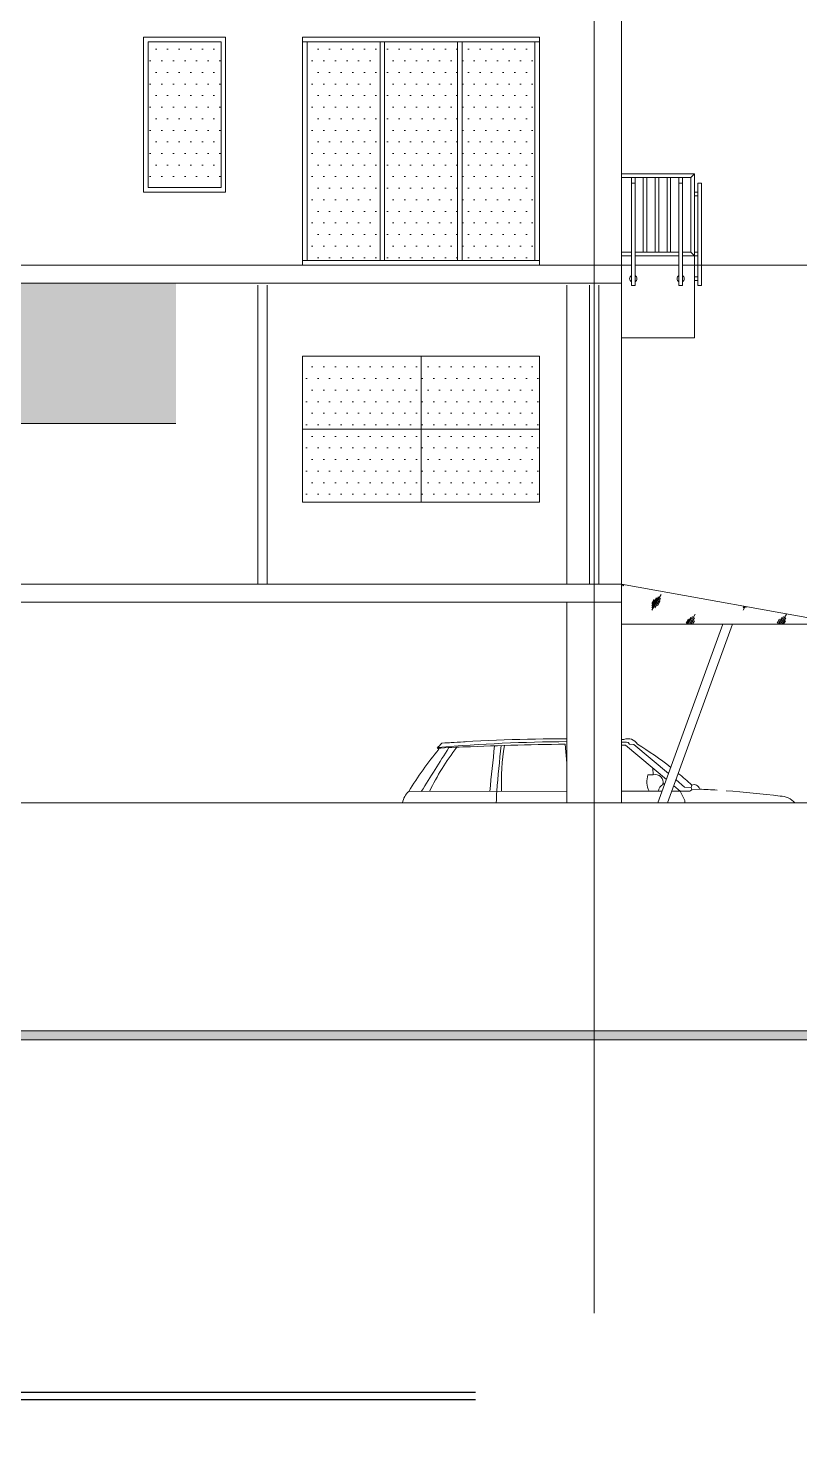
# Model space of a CAD drawing. Header units: millimetres. Extents: x 485872 to 486142, y -52344 to -52207.
# Drawn here: x 485973.36 to 485981.83, y -52343.65 to -52328.28 of the extents above; entities that cross this region are included whole.
import ezdxf

# ---------------------------------------------------------------- set-up
doc = ezdxf.new("R2010")
doc.units = ezdxf.units.MM
doc.header["$LTSCALE"] = 15
doc.linetypes.add('DASHDOTX2', pattern=[50.8, 25.4, -12.7, 0, -12.7])
doc.layers.add('251', color=251, linetype='Continuous')
pattern_1 = [(0, (485436.22079, -52290.53726), (0.0635, 0.127), [0, -0.127])]

# ---------------------------------------------------------------- blocks, each defined once
blk = doc.blocks.new('01')
at = {"color": 1, "lineweight": -3}
for p, q in [((759112, -50321), (759788, -50321)), ((759796, -50401), (759112, -50401)), ((769811, -50401), (760379, -50401)), ((769811, -50321), (760388, -50321))]:
    blk.add_line(p, q, dxfattribs=at)
blk.add_circle((760088, -50321), 400, dxfattribs=at)

msp = doc.modelspace()

# ---------------------------------------------------------------- hatches: boundary and pattern name
at = {"linetype": 'Continuous', "lineweight": 13}
h = msp.add_hatch(dxfattribs=at)
h.set_pattern_fill('DOTS', color=153, scale=0.08)
h.set_pattern_definition(pattern_1)
h.paths.add_polyline_path([(485975.477, -52330.027), (485975.477, -52328.427), (485974.677, -52328.427), (485974.677, -52330.027)])
h = msp.add_hatch(dxfattribs=at)
h.set_pattern_fill('DOTS', color=153, scale=0.08)
h.set_pattern_definition(pattern_1)
h.paths.add_polyline_path([(485978.122, -52328.427), (485978.922, -52328.427), (485978.922, -52330.827), (485978.122, -52330.827)])
h.paths.add_polyline_path([(485977.272, -52328.427), (485978.072, -52328.427), (485978.072, -52330.827), (485977.272, -52330.827)])
h.paths.add_polyline_path([(485976.422, -52328.427), (485977.222, -52328.427), (485977.222, -52330.827), (485976.422, -52330.827)])
h = msp.add_hatch(dxfattribs=at)
h.set_pattern_fill('ANGLE', color=143, scale=0.001)
h.set_pattern_definition([(0, (485522.467641, -52290.93664), (0, 0.006985), [0.00508, -0.001905]), (90, (485522.467641, -52290.93664), (-0.006985, 4e-19), [0.00508, -0.001905])])
h.paths.add_polyline_path([(485971.427, -52332.617), (485974.982, -52332.617), (485974.982, -52331.077), (485971.427, -52331.077)])
h.paths.add_polyline_path([(485967.872, -52334.377), (485971.427, -52334.377), (485971.427, -52332.617), (485967.872, -52332.617)])
h = msp.add_hatch(dxfattribs=at)
h.set_pattern_fill('DOTS', color=153, scale=0.08)
h.set_pattern_definition([(0, (485436.22079, -52287.03726), (0.0635, 0.127), [0, -0.127])])
h.paths.add_polyline_path([(485976.372, -52331.877), (485976.372, -52333.477), (485978.972, -52333.477), (485978.972, -52331.877)])
h = msp.add_hatch(dxfattribs=at)
h.set_pattern_fill('ANSI31', color=4, scale=0.8, angle=45)
h.set_pattern_definition([(90, (485522.4676, -52290.9366), (-2.54, 2e-16), [])])
h.paths.add_polyline_path([(485979.872, -52334.377), (485979.872, -52334.817), (485982.312, -52334.817)])
h = msp.add_hatch(dxfattribs=at)
h.set_pattern_fill('GLASS', color=4, scale=0.5, pattern_type=2)
h.set_pattern_definition([(60, (485522.46764, -52290.91164), (-0.374989, 0.2165), [0.14, -0.36]), (60, (485522.52764, -52290.88664), (-0.374989, 0.2165), [0.06, -0.44]), (60, (485522.46764, -52290.88664), (-0.374989, 0.2165), [0.1, -0.4]), (60, (485522.49764, -52290.91164), (-0.374989, 0.2165), [0.125, -0.375]), (60, (485522.46764, -52290.93664), (-0.374989, 0.2165), [0.2, -0.3]), (60, (485522.46764, -52290.86164), (-0.374989, 0.2165), [0.05, -0.45])])
h.paths.add_polyline_path([(485979.872, -52334.377), (485979.872, -52334.817), (485982.312, -52334.817)])
h = msp.add_hatch(color=256, dxfattribs=at)
h.dxf.hatch_style = 1
h.paths.add_polyline_path([(485987.578, -52339.277), (485961.768, -52339.277), (485961.768, -52339.377), (485987.578, -52339.377)])

# ---------------------------------------------------------------- linework, layer by layer
at = {"color": 6, "linetype": 'DASHDOTX2', "lineweight": 13}
for p, q in [((485979.572, -52306.377), (485979.572, -52331.077)), ((485979.572, -52330.877), (485979.572, -52342.377))]:
    msp.add_line(p, q, dxfattribs=at)
at = {"linetype": 'Continuous', "lineweight": 13}
for p, q in [((485976.372, -52328.427), (485978.972, -52328.427)), ((485976.422, -52330.827), (485976.422, -52328.427)), ((485977.222, -52330.827), (485977.222, -52328.427)), ((485977.272, -52330.827), (485977.272, -52328.427)), ((485978.072, -52330.827), (485978.072, -52328.427)), ((485978.122, -52330.827), (485978.122, -52328.427)), ((485978.922, -52328.427), (485978.922, -52330.827)), ((485978.972, -52330.877), (485978.972, -52328.377)), ((485978.972, -52330.827), (485976.372, -52330.827)), ((485976.372, -52330.877), (485978.972, -52330.877)), ((485979.272, -52334.377), (485979.272, -52331.097)), ((485979.872, -52331.177), (485979.872, -52331.077)), ((485979.872, -52334.377), (485979.872, -52331.097)), ((485976.372, -52334.377), (485978.972, -52334.377)), ((485979.272, -52336.777), (485979.272, -52334.577)), ((485980.986, -52334.817), (485980.273, -52336.777)), ((485981.092, -52334.817), (485980.379, -52336.777))]:
    msp.add_line(p, q, dxfattribs=at)
for points in [[(485979.872, -52330.877), (485979.872, -52327.577)], [(485967.272, -52330.877), (485979.872, -52330.877)], [(485967.272, -52330.877), (485975.582, -52330.877)], [(485977.217, -52330.877), (485977.527, -52330.877)], [(485985.53, -52330.877), (485980.672, -52330.877)], [(485985.53, -52330.877), (485980.672, -52330.877)], [(485979.872, -52331.077), (485967.272, -52331.077)], [(485975.582, -52331.077), (485967.272, -52331.077)], [(485975.882, -52334.377), (485975.882, -52331.097)], [(485975.982, -52334.377), (485975.982, -52331.097)], [(485979.522, -52334.377), (485979.522, -52331.097)], [(485979.622, -52334.377), (485979.622, -52331.097)], [(485967.272, -52334.377), (485979.872, -52334.377)], [(485977.217, -52334.377), (485977.527, -52334.377)], [(485979.872, -52334.577), (485967.272, -52334.577)], [(485979.872, -52334.817), (485979.872, -52336.777)]]:
    msp.add_lwpolyline(points, dxfattribs=at)
for points in [[(485974.627, -52330.077), (485975.527, -52330.077), (485975.527, -52328.377), (485974.627, -52328.377)], [(485974.677, -52330.027), (485975.477, -52330.027), (485975.477, -52328.427), (485974.677, -52328.427)], [(485978.972, -52330.877), (485976.372, -52330.877), (485976.372, -52328.377), (485978.972, -52328.377)], [(485967.272, -52336.777), (485982.312, -52336.777), (485982.312, -52339.277), (485967.272, -52339.277)], [(485987.578, -52339.277), (485961.768, -52339.277), (485961.768, -52339.377), (485987.578, -52339.377)]]:
    msp.add_lwpolyline(points, close=True, dxfattribs=at)
at = {"linetype": 'Continuous', "lineweight": 5}
for points in [[(485980.672, -52329.877), (485979.872, -52329.877)], [(485980.672, -52329.877), (485980.632, -52329.917)], [(485980.672, -52329.877), (485980.672, -52330.877)], [(485980.632, -52329.917), (485979.872, -52329.917)], [(485979.982, -52329.917), (485979.982, -52330.737)], [(485979.982, -52331.102), (485979.982, -52329.977)], [(485980.022, -52329.977), (485979.982, -52329.977)], [(485980.022, -52329.917), (485980.022, -52330.737)], [(485980.022, -52331.102), (485980.022, -52329.977)], [(485980.112, -52329.917), (485980.112, -52330.737)], [(485980.152, -52329.917), (485980.152, -52330.737)], [(485980.242, -52329.917), (485980.242, -52330.737)], [(485980.282, -52329.917), (485980.282, -52330.737)], [(485980.372, -52329.917), (485980.372, -52330.737)], [(485980.412, -52329.917), (485980.412, -52330.737)], [(485980.502, -52329.917), (485980.502, -52330.877)], [(485980.502, -52331.102), (485980.502, -52329.977)], [(485980.542, -52329.977), (485980.502, -52329.977)], [(485980.542, -52329.917), (485980.542, -52330.877)], [(485980.542, -52331.102), (485980.542, -52329.977)], [(485980.632, -52329.917), (485980.632, -52330.737)], [(485980.752, -52329.977), (485980.712, -52329.977)], [(485980.712, -52330.077), (485980.672, -52330.077)], [(485980.712, -52330.117), (485980.672, -52330.117)], [(485979.982, -52330.737), (485979.872, -52330.737)], [(485979.982, -52330.777), (485979.872, -52330.777)], [(485980.502, -52330.737), (485980.022, -52330.737)], [(485980.502, -52330.777), (485980.022, -52330.777)], [(485980.632, -52330.737), (485980.542, -52330.737)], [(485980.672, -52330.777), (485980.542, -52330.777)], [(485980.672, -52330.777), (485980.632, -52330.737)], [(485980.672, -52330.737), (485980.712, -52330.737)], [(485980.672, -52330.777), (485980.712, -52330.777)], [(485979.872, -52330.877), (485979.872, -52330.877), (485979.872, -52331.077)], [(485979.872, -52330.877), (485979.982, -52330.877)], [(485980.672, -52330.877), (485980.672, -52331.677), (485979.872, -52331.677)], [(485980.022, -52330.877), (485980.502, -52330.877)], [(485980.542, -52330.877), (485980.672, -52330.877)], [(485980.022, -52331.102), (485979.982, -52331.102)], [(485980.542, -52331.102), (485980.502, -52331.102)], [(485980.672, -52331.007), (485980.712, -52331.007)], [(485980.672, -52331.047), (485980.712, -52331.047)], [(485980.752, -52331.102), (485980.712, -52331.102)]]:
    msp.add_lwpolyline(points, dxfattribs=at)
msp.add_lwpolyline([(485980.752, -52329.977), (485980.712, -52329.977), (485980.712, -52331.102), (485980.752, -52331.102)], close=True, dxfattribs=at)
at = {"color": 4, "linetype": 'Continuous', "lineweight": 13}
for points in [[(485976.372, -52333.477), (485976.372, -52331.877)], [(485976.372, -52331.877), (485978.972, -52331.877), (485978.972, -52333.477), (485976.372, -52333.477)]]:
    msp.add_lwpolyline(points, dxfattribs=at)
at = {"color": 153, "linetype": 'Continuous', "lineweight": 13}
for points in [[(485977.672, -52331.877), (485977.672, -52333.477)], [(485976.372, -52332.677), (485978.972, -52332.677)]]:
    msp.add_lwpolyline(points, dxfattribs=at)
at = {"color": 143, "linetype": 'Continuous', "lineweight": 13}
msp.add_lwpolyline([(485967.872, -52332.617), (485974.982, -52332.617)], dxfattribs=at)
at = {"color": 153, "linetype": 'Continuous', "lineweight": 13}
msp.add_lwpolyline([(485979.872, -52334.377), (485979.872, -52334.377), (485982.312, -52334.817), (485979.872, -52334.817)], close=True, dxfattribs=at)
at = {"linetype": 'Continuous', "lineweight": 5}
for centre, start, end in [((485980.002, -52331.027), 120, 240), ((485980.002, -52331.027), 300, 60), ((485980.522, -52331.027), 120, 240), ((485980.522, -52331.027), 300, 60)]:
    msp.add_arc(centre, 0.04, start, end, dxfattribs=at)
at = {"layer": '251', "lineweight": 5}
for points in [[(485978.172, -52336.106, 0.003386), (485977.899, -52336.123, 0.007164), (485977.85, -52336.178, -0.152641), (485977.869, -52336.19, 0.043639), (485977.539, -52336.652, 0.184982), (485977.47, -52336.777, 0.184982)], [(485977.978, -52336.172, -0.000854), (485977.675, -52336.652, 29.470645)], [(485978.172, -52336.163, 0.002455), (485977.85, -52336.178)], [(485979.272, -52336.106, 0.019005), (485977.858, -52336.169, 0.00604)], [(485979.272, -52336.074, 0.017014), (485977.899, -52336.123, 0.005572)], [(485979.272, -52336.343), (485979.254, -52336.134, 0.009055), (485978.065, -52336.168, 0.00329)], [(485980.414, -52336.388, 0.028781), (485980.047, -52336.134, 0.385366), (485979.899, -52336.083, 0.000328), (485979.872, -52336.082)], [(485980.389, -52336.457), (485980.007, -52336.137), (485979.959, -52336.134), (485979.944, -52336.114, 0.000958), (485979.872, -52336.112)], [(485980.215, -52336.397), (485980.219, -52336.471), (485980.163, -52336.469, 0.196181), (485980.175, -52336.649, 0.635483)], [(485980.349, -52336.567, 0.176541), (485980.327, -52336.575, 0.595631), (485980.219, -52336.471)], [(485980.922, -52336.638, 0.004015), (485980.728, -52336.627, 0.484946), (485980.644, -52336.583, 0.012614), (485980.496, -52336.454)], [(485980.318, -52336.649, 0.006612), (485980.319, -52336.649, 0.006612)], [(485981.776, -52336.777, 0.198796), (485981.613, -52336.703, 0.012229), (485981.022, -52336.645)]]:
    msp.add_lwpolyline(points, format="xyb", dxfattribs=at)
for points in [[(485980.365, -52336.523), (485979.915, -52336.146), (485979.872, -52336.146)], [(485979.272, -52336.65), (485977.539, -52336.652)], [(485980.319, -52336.649), (485979.872, -52336.649)], [(485980.728, -52336.627), (485980.645, -52336.635), (485980.624, -52336.649), (485980.426, -52336.649)], [(485980.568, -52336.777), (485980.568, -52336.752), (485980.515, -52336.649), (485980.446, -52336.592)], [(485980.638, -52336.608), (485980.565, -52336.604), (485980.471, -52336.525)]]:
    msp.add_lwpolyline(points, dxfattribs=at)
for centre, radius, start, end in [((485980.35, -52337.92), 2.88, 142.5108, 153.868), ((486013.338, -52340.118), 35.083, 173.5075, 174.3288), ((485993.158, -52337.839), 14.703, 173.3986, 175.3655), ((485980.936, -52336.55), 2.382, 170.2852, 182.4406), ((485981.81, -52336.827), 3.312, 176.9485, 179.1217), ((485980.379, -52336.665), 0.103, 119.9696, 171.0248), ((485980.694, -52336.608), 0.056, 153.4276, 208.5613)]:
    msp.add_arc(centre, radius, start, end, dxfattribs=at)

# ---------------------------------------------------------------- block references
at = {"linetype": 'Continuous', "lineweight": 13, "xscale": 0.001, "yscale": 0.001, "zscale": 0.001}
msp.add_blockref('01', (485208.46, -52292.926), dxfattribs=at)

doc.saveas('drawing.dxf')
